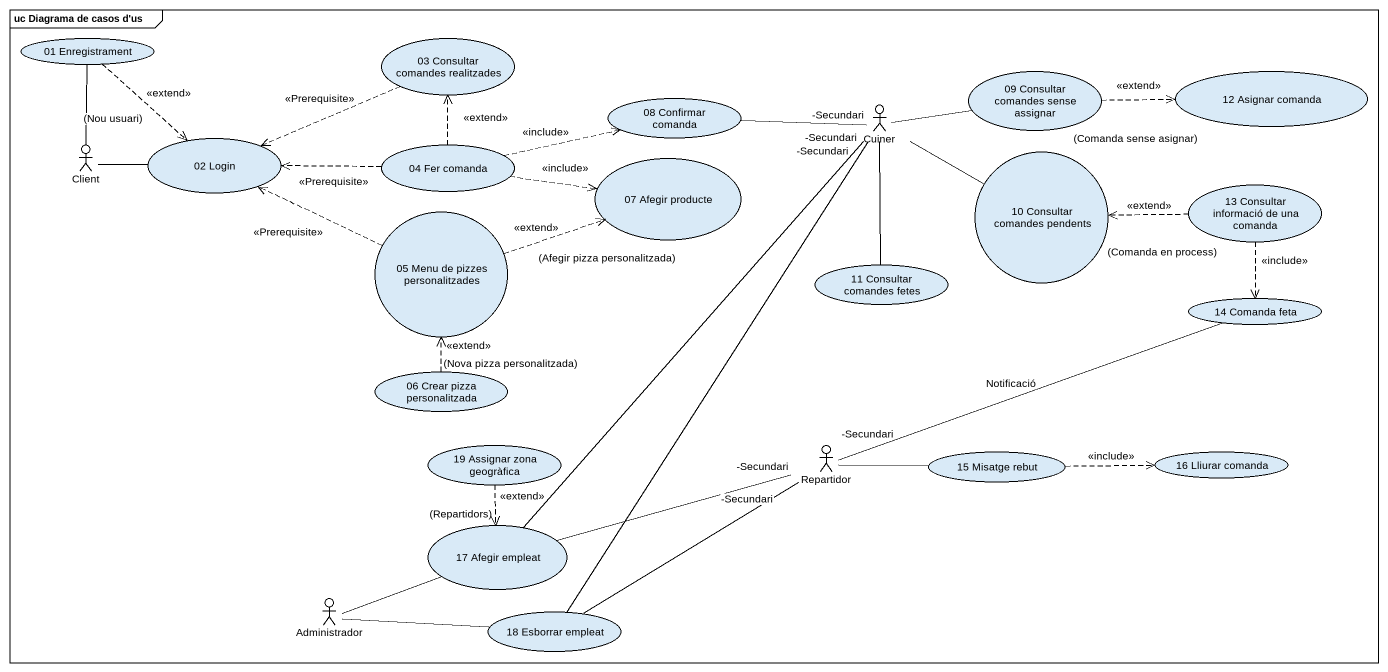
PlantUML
@startuml
mainframe uc Diagrama de casos d'us
usecase "01 Enregistrament" as u01_Enregistrament
usecase "03 Consultar comandes realitzades" as u03_Consultar_comandes
usecase "08 Confirmar comanda" as u08_Confirmar_comanda
actor Cuiner
usecase "09 Consultar comandes sense assignar" as u09_Consultar_comandes_sense
usecase "12 Asignar comanda" as u12_Asignar_comanda
actor Client
usecase "02 Login" as u02_Login
usecase "04 Fer comanda" as u04_Fer_comanda
usecase "10 Consultar comandes pendents" as u10_Consultar_comandes
usecase "07 Afegir producte" as u07_Afegir_producte
usecase "13 Consultar informació de una comanda" as u13_Consultar_informació_de
usecase "05 Menu de pizzes personalitzades" as u05_Menu_de_pizzes
usecase "11 Consultar comandes fetes" as u11_Consultar_comandes_fetes
usecase "14 Comanda feta" as u14_Comanda_feta
usecase "06 Crear pizza personalitzada" as u06_Crear_pizza
usecase "19 Assignar zona geogràfica" as u19_Assignar_zona_geogràfica
actor Repartidor
usecase "15 Misatge rebut" as u15_Misatge_rebut
usecase "16 Lliurar comanda" as u16_Lliurar_comanda
usecase "17 Afegir empleat" as u17_Afegir_empleat
actor Administrador
usecase "18 Esborrar empleat" as u18_Esborrar_empleat
u01_Enregistrament -- Client
u01_Enregistrament ..> u02_Login : <<extend>>\n(Nou usuari)
u03_Consultar_comandes .left.> u02_Login : <<Prerequisite>>
u08_Confirmar_comanda -right- "-Secundari" Cuiner
Cuiner "-Secundari" -- u17_Afegir_empleat
u09_Consultar_comandes_sense -left- Cuiner
u09_Consultar_comandes_sense .right.> u12_Asignar_comanda : <<extend>>\n(Comanda sense asignar)
u02_Login -left- Client
u04_Fer_comanda .up.> u03_Consultar_comandes : <<extend>>
u04_Fer_comanda .right.> u08_Confirmar_comanda : <<include>>
u04_Fer_comanda .left.> u02_Login : <<Prerequisite>>
u04_Fer_comanda .right.> u07_Afegir_producte : <<include>>
u10_Consultar_comandes -left- Cuiner
u13_Consultar_informació_de .left.> u10_Consultar_comandes : <<extend>>\n(Comanda en process)
u13_Consultar_informació_de ..> u14_Comanda_feta : <<include>>
u05_Menu_de_pizzes .left.> u02_Login : <<Prerequisite>>
u05_Menu_de_pizzes .right.> u07_Afegir_producte : <<extend>>\n(Afegir pizza personalitzada)
u11_Consultar_comandes_fetes -up- Cuiner
u14_Comanda_feta -left- "-Secundari" Repartidor : Notificació
u06_Crear_pizza .up.> u05_Menu_de_pizzes : <<extend>>\n(Nova pizza personalitzada)
u19_Assignar_zona_geogràfica ..> u17_Afegir_empleat : <<extend>>\n(Repartidors)
u15_Misatge_rebut -left- Repartidor
u15_Misatge_rebut .right.> u16_Lliurar_comanda : <<include>>
u17_Afegir_empleat -right- "-Secundari" Repartidor
u17_Afegir_empleat -left- Administrador
u18_Esborrar_empleat -up- "-Secundari" Cuiner
u18_Esborrar_empleat -up- "-Secundari" Repartidor
u18_Esborrar_empleat -left- Administrador
@enduml
